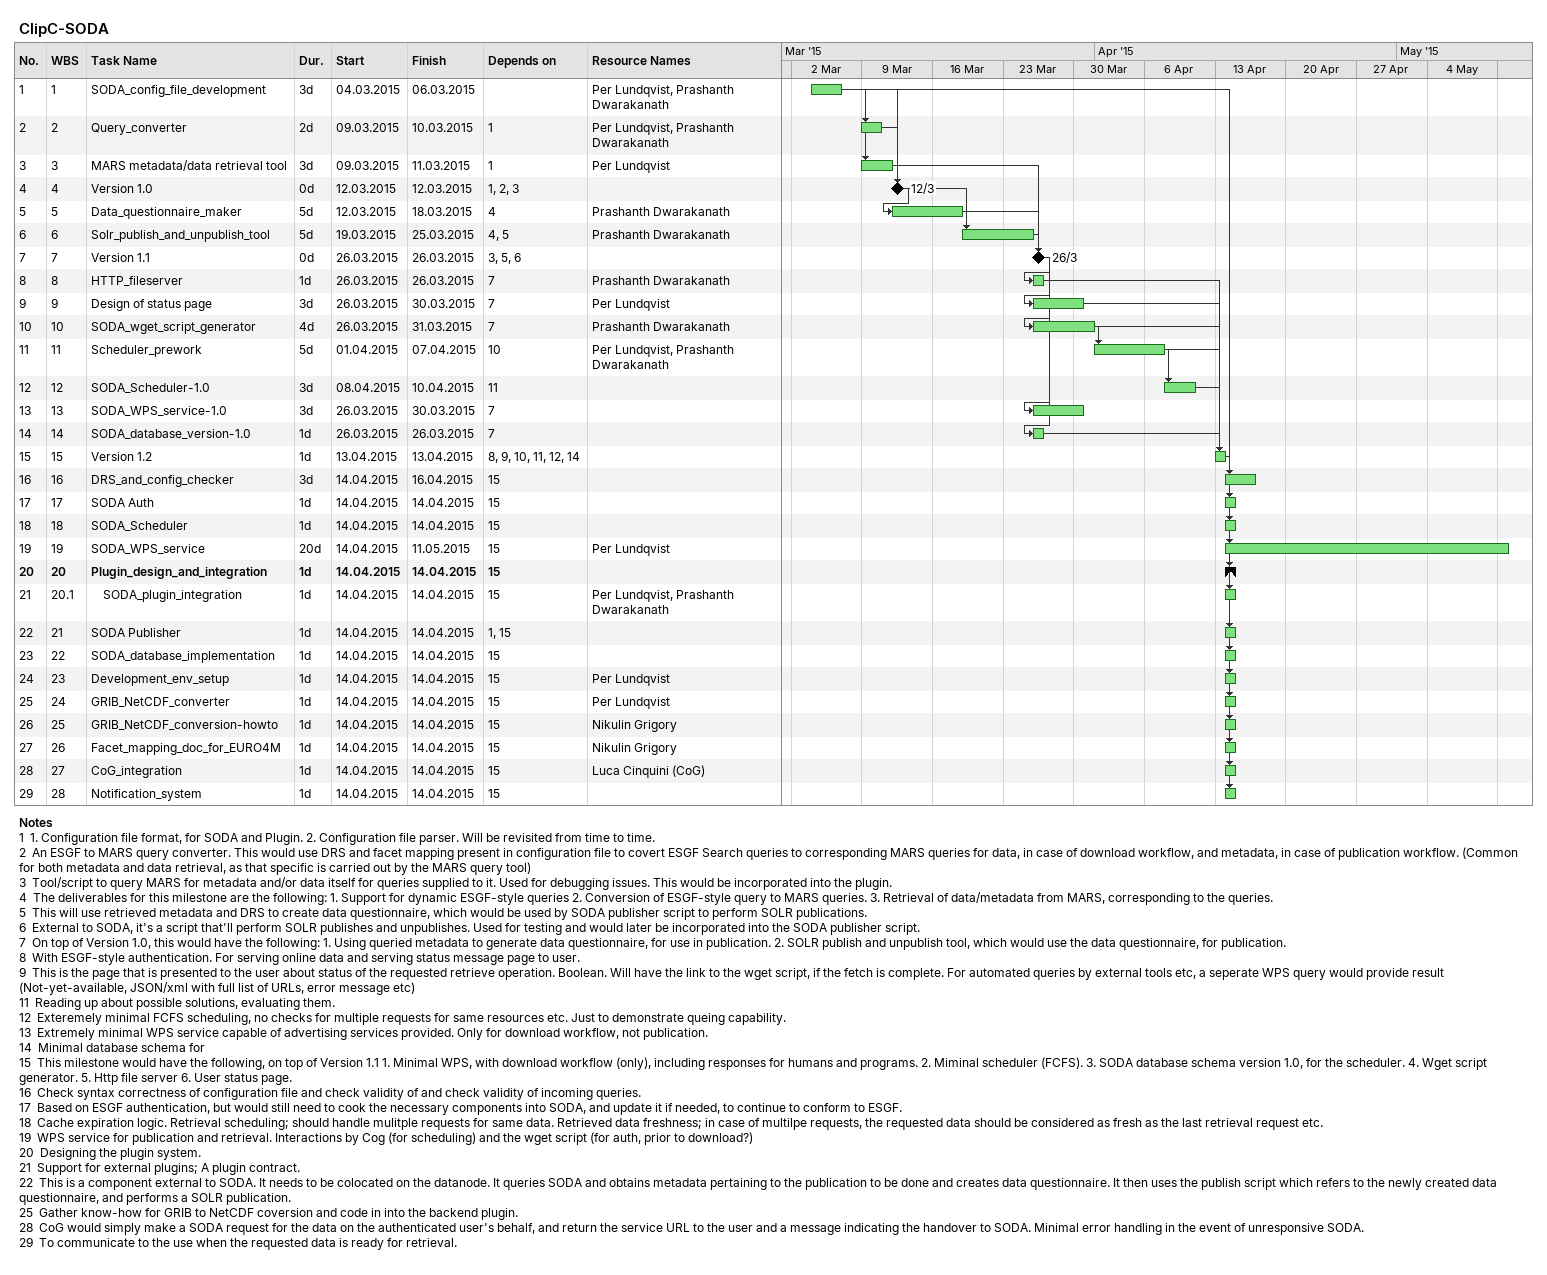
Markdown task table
ClipC-SODA

| ID | WBS | Task | Duration | Start | Finish | Predecessors | Resources |
|---|---|---|---|---|---|---|---|
| 1 | 1 | SODA_config_file_development | 3d | 2015-03-04 | 2015-03-06 |  | Per Lundqvist, Prashanth Dwarakanath |
| 2 | 2 | Query_converter | 2d | 2015-03-09 | 2015-03-10 | 1 | Per Lundqvist, Prashanth Dwarakanath |
| 3 | 3 | MARS metadata/data retrieval tool | 3d | 2015-03-09 | 2015-03-11 | 1 | Per Lundqvist |
| 4 | 4 | Version 1.0 | 0d | 2015-03-12 | 2015-03-12 | 1, 2, 3 |  |
| 5 | 5 | Data_questionnaire_maker | 5d | 2015-03-12 | 2015-03-18 | 4 | Prashanth Dwarakanath |
| 6 | 6 | Solr_publish_and_unpublish_tool | 5d | 2015-03-19 | 2015-03-25 | 4, 5 | Prashanth Dwarakanath |
| 7 | 7 | Version 1.1 | 0d | 2015-03-26 | 2015-03-26 | 3, 5, 6 |  |
| 8 | 8 | HTTP_fileserver | 1d | 2015-03-26 | 2015-03-26 | 7 | Prashanth Dwarakanath |
| 9 | 9 | Design of status page | 3d | 2015-03-26 | 2015-03-30 | 7 | Per Lundqvist |
| 10 | 10 | SODA_wget_script_generator | 4d | 2015-03-26 | 2015-03-31 | 7 | Prashanth Dwarakanath |
| 11 | 11 | Scheduler_prework | 5d | 2015-04-01 | 2015-04-07 | 10 | Per Lundqvist, Prashanth Dwarakanath |
| 12 | 12 | SODA_Scheduler-1.0 | 3d | 2015-04-08 | 2015-04-10 | 11 |  |
| 13 | 13 | SODA_WPS_service-1.0 | 3d | 2015-03-26 | 2015-03-30 | 7 |  |
| 14 | 14 | SODA_database_version-1.0 | 1d | 2015-03-26 | 2015-03-26 | 7 |  |
| 15 | 15 | Version 1.2 | 1d | 2015-04-13 | 2015-04-13 | 8, 9, 10, 11, 12, 14 |  |
| 16 | 16 | DRS_and_config_checker | 3d | 2015-04-14 | 2015-04-16 | 15 |  |
| 17 | 17 | SODA Auth | 1d | 2015-04-14 | 2015-04-14 | 15 |  |
| 18 | 18 | SODA_Scheduler | 1d | 2015-04-14 | 2015-04-14 | 15 |  |
| 19 | 19 | SODA_WPS_service | 20d | 2015-04-14 | 2015-05-11 | 15 | Per Lundqvist |
| 20 | 20 | **Plugin_design_and_integration** | 1d | 2015-04-14 | 2015-04-14 | 15 |  |
| 21 | 20.1 | SODA_plugin_integration | 1d | 2015-04-14 | 2015-04-14 | 15 | Per Lundqvist, Prashanth Dwarakanath |
| 22 | 21 | SODA Publisher | 1d | 2015-04-14 | 2015-04-14 | 1, 15 |  |
| 23 | 22 | SODA_database_implementation | 1d | 2015-04-14 | 2015-04-14 | 15 |  |
| 24 | 23 | Development_env_setup | 1d | 2015-04-14 | 2015-04-14 | 15 | Per Lundqvist |
| 25 | 24 | GRIB_NetCDF_converter | 1d | 2015-04-14 | 2015-04-14 | 15 | Per Lundqvist |
| 26 | 25 | GRIB_NetCDF_conversion-howto | 1d | 2015-04-14 | 2015-04-14 | 15 | Nikulin Grigory |
| 27 | 26 | Facet_mapping_doc_for_EURO4M | 1d | 2015-04-14 | 2015-04-14 | 15 | Nikulin Grigory |
| 28 | 27 | CoG_integration | 1d | 2015-04-14 | 2015-04-14 | 15 | Luca Cinquini (CoG) |
| 29 | 28 | Notification_system | 1d | 2015-04-14 | 2015-04-14 | 15 |  |

Notes
- 1: 1. Configuration file format, for SODA and Plugin. 2. Configuration file parser. Will be revisited from time to time.
- 2: An ESGF to MARS query converter. This would use DRS and facet mapping present in configuration file to covert ESGF Search queries to corresponding MARS queries for data, in case of download workflow, and metadata, in case of publication workflow. (Common for both metadata and data retrieval, as that specific is carried out by the MARS query tool)
- 3: Tool/script to query MARS for metadata and/or data itself for queries supplied to it. Used for debugging issues. This would be incorporated into the plugin.
- 4: The deliverables for this milestone are the following: 1. Support for dynamic ESGF-style queries 2. Conversion of ESGF-style query to MARS queries. 3. Retrieval of data/metadata from MARS, corresponding to the queries.
- 5: This will use retrieved metadata and DRS to create data questionnaire, which would be used by SODA publisher script to perform SOLR publications.
- 6: External to SODA, it's a script that'll perform SOLR publishes and unpublishes. Used for testing and would later be incorporated into the SODA publisher script.
- 7: On top of Version 1.0, this would have the following: 1. Using queried metadata to generate data questionnaire, for use in publication. 2. SOLR publish and unpublish tool, which would use the data questionnaire, for publication.
- 8: With ESGF-style authentication. For serving online data and serving status message page to user.
- 9: This is the page that is presented to the user about status of the requested retrieve operation. Boolean. Will have the link to the wget script, if the fetch is complete. For automated queries by external tools etc, a seperate WPS query would provide result (Not-yet-available, JSON/xml with full list of URLs, error message etc)
- 11: Reading up about possible solutions, evaluating them.
- 12: Exteremely minimal FCFS scheduling, no checks for multiple requests for same resources etc. Just to demonstrate queing capability.
- 13: Extremely minimal WPS service capable of advertising services provided. Only for download workflow, not publication.
- 14: Minimal database schema for
- 15: This milestone would have the following, on top of Version 1.1 1. Minimal WPS, with download workflow (only), including responses for humans and programs. 2. Miminal scheduler (FCFS). 3. SODA database schema version 1.0, for the scheduler. 4. Wget script generator. 5. Http file server 6. User status page.
- 16: Check syntax correctness of configuration file and check validity of and check validity of incoming queries.
- 17: Based on ESGF authentication, but would still need to cook the necessary components into SODA, and update it if needed, to continue to conform to ESGF.
- 18: Cache expiration logic. Retrieval scheduling; should handle mulitple requests for same data. Retrieved data freshness; in case of multilpe requests, the requested data should be considered as fresh as the last retrieval request etc.
- 19: WPS service for publication and retrieval. Interactions by Cog (for scheduling) and the wget script (for auth, prior to download?)
- 20: Designing the plugin system.
- 21: Support for external plugins; A plugin contract.
- 22: This is a component external to SODA. It needs to be colocated on the datanode. It queries SODA and obtains metadata pertaining to the publication to be done and creates data questionnaire. It then uses the publish script which refers to the newly created data questionnaire, and performs a SOLR publication.
- 25: Gather know-how for GRIB to NetCDF coversion and code in into the backend plugin.
- 28: CoG would simply make a SODA request for the data on the authenticated user's behalf, and return the service URL to the user and a message indicating the handover to SODA. Minimal error handling in the event of unresponsive SODA.
- 29: To communicate to the use when the requested data is ready for retrieval.
